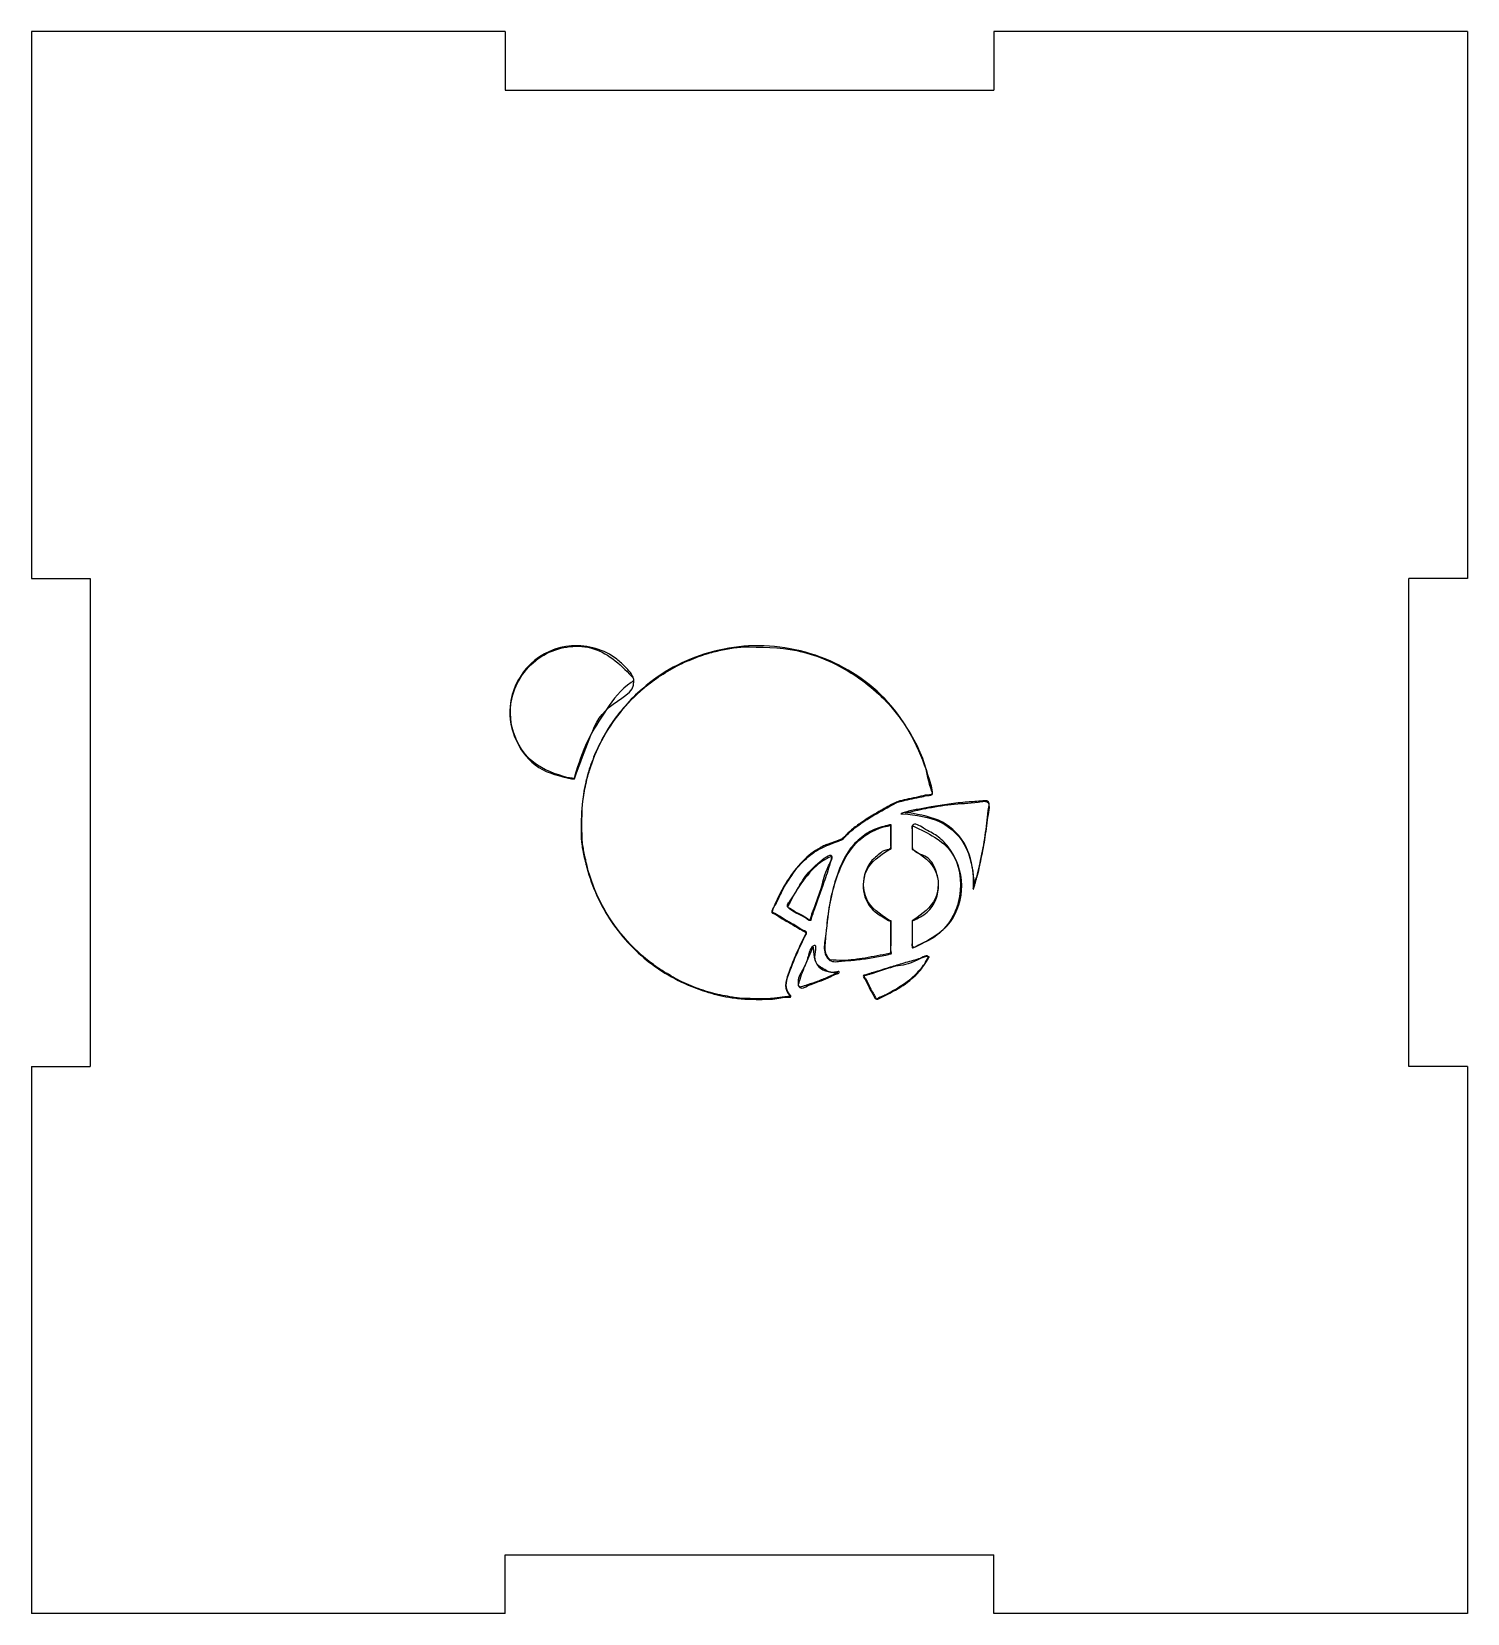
# Model space of a CAD drawing. Extents: x 0 to 147, y 0 to 162.
import ezdxf

# ---------------------------------------------------------------- set-up
doc = ezdxf.new("R2010")
doc.units = 0
doc.layers.add('Capa_1', color=7, linetype='CONTINUOUS')

msp = doc.modelspace()

# ---------------------------------------------------------------- linework, layer by layer
at = {"layer": 'Capa_1', "color": 7}
for p, q in [((0.128809, 162.128821), (0.128809, 106.12882)), ((48.628809, 162.128821), (0.128809, 162.128821)), ((48.628809, 162.128821), (48.628809, 156.128822)), ((98.628809, 162.128821), (98.628809, 156.128822)), ((147.128809, 162.128821), (98.628809, 162.128821)), ((147.128809, 162.128821), (147.128809, 106.12882)), ((48.628809, 156.128822), (98.628809, 156.128822)), ((0.128809, 106.12882), (6.128808, 106.12882)), ((6.128808, 106.12882), (6.128808, 56.128816)), ((141.128809, 56.128816), (141.128809, 106.12882)), ((147.128809, 106.12882), (141.128809, 106.12882)), ((72.697617, 99.089162), (72.746215, 99.08919)), ((72.746215, 99.08919), (72.907223, 99.106124)), ((68.656448, 98.209617), (68.757145, 98.241818)), ((68.757145, 98.241818), (68.842376, 98.277745)), ((55.745911, 85.934813), (55.673436, 85.642402)), ((55.723389, 85.584434), (55.84085, 86.027523)), ((55.046084, 85.703644), (55.046084, 85.703616)), ((55.411759, 85.600803), (55.723389, 85.584434)), ((55.673436, 85.642402), (55.467837, 85.659618)), ((88.281843, 82.949917), (88.768225, 83.207163)), ((88.768225, 83.207163), (89.347317, 83.347427)), ((87.010742, 82.329903), (86.953903, 82.298323)), ((89.146515, 82.052197), (89.22757, 82.045988)), ((89.22757, 82.045988), (89.146515, 82.024257)), ((89.578795, 82.111802), (89.821986, 82.176233)), ((89.932137, 82.10898), (89.578795, 82.111802)), ((83.132106, 79.439637), (82.423502, 79.18877)), ((83.338777, 79.672047), (83.132106, 79.439637)), ((88.133846, 80.897654), (87.972527, 80.879592)), ((88.018389, 80.825066), (88.079179, 80.837484)), ((88.079179, 80.837484), (88.079179, 79.64803)), ((88.119735, 78.420477), (88.12679, 79.659065)), ((88.12679, 79.659065), (88.133846, 80.897654)), ((90.274388, 79.604286), (90.281444, 78.372047)), ((90.321915, 79.595763), (90.321915, 80.76151)), ((90.321915, 80.76151), (90.423261, 80.743448)), ((87.903581, 78.344389), (88.119735, 78.420477)), ((90.281444, 78.372047), (90.484108, 78.297879)), ((56.870058, 77.204466), (56.859616, 77.318709)), ((96.640814, 75.233369), (96.640757, 75.233059)), ((96.544661, 74.410635), (96.545225, 74.410663)), ((96.570907, 74.315357), (96.570907, 74.315413)), ((78.687134, 71.798922), (78.687134, 71.798922)), ((79.431326, 69.838127), (79.0928, 69.161471)), ((79.370705, 69.876368), (79.431326, 69.838127)), ((79.901198, 71.102285), (79.901198, 71.102285)), ((87.869291, 71.080526), (88.07822, 71.014345)), ((88.119706, 71.065257), (87.906403, 71.140046)), ((88.07822, 71.014345), (88.07822, 69.377456)), ((88.126762, 69.371303), (88.119706, 71.065257)), ((90.463788, 71.176425), (90.267897, 71.100507)), ((90.267897, 71.100507), (90.267897, 69.699669)), ((90.321915, 71.045869), (90.57281, 71.145183)), ((90.321915, 69.712905), (90.321915, 71.045869)), ((90.321915, 69.713046), (90.321915, 69.712905)), ((79.934754, 67.906626), (80.148565, 68.365548)), ((80.148565, 68.365548), (80.165781, 67.920145)), ((88.07822, 69.377456), (88.07822, 67.740567)), ((90.686715, 68.417872), (90.686715, 68.417872)), ((81.874552, 67.05694), (81.875511, 67.057053)), ((83.053394, 66.938407), (83.053309, 66.938181)), ((88.07822, 67.740567), (87.936347, 67.707208)), ((65.281183, 65.623815), (65.281183, 65.623815)), ((82.241046, 65.76583), (82.631161, 65.751154)), ((82.631161, 65.751154), (82.424123, 65.646986)), ((78.748517, 64.30389), (78.748433, 64.303834)), ((79.675815, 64.459367), (79.675702, 64.459367)), ((85.963952, 64.228622), (85.963952, 64.228622)), ((73.001626, 63.110598), (73.002501, 63.110373)), ((75.757667, 63.03104), (75.757667, 63.031031)), ((86.890262, 63.112884), (86.890262, 63.113025)), ((0.128809, 56.128816), (0.128809, 0.128815)), ((0.128809, 56.128816), (6.128808, 56.128816)), ((147.128809, 56.128816), (141.128809, 56.128816)), ((147.128809, 56.128816), (147.128809, 0.128815)), ((48.628809, 6.128831), (98.628809, 6.128831)), ((48.628809, 0.128815), (48.628809, 6.128831)), ((98.628809, 0.128815), (98.628809, 6.128831)), ((48.628809, 0.128815), (0.128809, 0.128815)), ((147.128809, 0.128815), (98.628809, 0.128815))]:
    msp.add_line(p, q, dxfattribs=at)
for points, knots in [([(55.84085, 86.027523), (56.293818, 87.236487), (57.20186, 89.660042), (58.614512, 93.137357), (62.153, 94.541892), (61.61592, 96.343912), (60.928109, 97.041992), (59.223496, 98.717574), (55.432128, 99.808575), (50.770695, 97.746579), (48.685741, 93.460267), (49.46108, 89.385569), (51.858279, 86.41588), (54.22407, 85.873228), (55.411759, 85.600803)], [0, 0, 0, 0, 3.860712, 7.739386, 11.440597, 11.968452, 13.082541, 14.335298, 19.155261, 23.738326, 28.567748, 32.178053, 35.716391, 39.283526, 39.283526, 39.283526, 39.283526]), ([(55.046084, 85.703616), (53.787905, 86.09321), (51.304611, 86.86216), (49.10557, 90.327729), (49.011296, 94.769654), (52.113417, 98.797509), (57.709371, 99.715268), (60.441611, 97.336369), (61.763689, 95.887697), (61.746467, 95.612892), (60.449083, 94.83601), (58.995324, 92.703878), (56.871178, 89.543673), (56.118148, 87.128619), (55.745911, 85.934813)], [0, 0, 0, 0, 3.844024, 7.587026, 11.418754, 16.562558, 21.414982, 26.542864, 26.864663, 27.011717, 27.299971, 31.042444, 34.862109, 38.595942, 38.595942, 38.595942, 38.595942]), ([(89.347317, 83.347427), (89.65805, 83.420817), (90.289181, 83.56988), (91.211605, 83.744448), (91.828218, 83.897552), (92.376129, 83.927392), (92.351666, 84.47889), (91.585948, 87.354968), (89.080169, 93.136742), (82.08652, 98.280725), (74.99237, 99.629873), (69.522214, 98.663564), (65.798704, 97.193086), (62.934683, 95.188137), (60.903748, 93.139477), (59.432392, 91.27757), (58.320291, 89.332625), (57.443529, 87.344964), (56.838384, 85.322779), (56.507676, 83.439313), (56.397205, 81.678271), (56.376905, 80.226866), (56.412152, 79.061649), (56.577768, 78.228568), (56.693216, 77.638345), (56.785215, 77.215325), (56.863416, 76.953736), (56.917477, 76.75078), (57.46718, 74.625559), (59.203772, 70.764927), (63.500195, 66.282572), (67.571513, 64.234298), (70.31285, 63.466006), (71.579363, 63.205388), (72.465293, 63.107201), (72.947496, 63.053759)], [0, 0, 0, 0, 0.962391, 1.954717, 2.747934, 3.036207, 3.326516, 4.116372, 12.594901, 20.880479, 29.357092, 33.40333, 37.433185, 41.270896, 43.794071, 46.069012, 48.36925, 50.495465, 52.573977, 54.685992, 56.216987, 57.861535, 59.044302, 59.70105, 60.405786, 60.849831, 60.998378, 61.224718, 61.479861, 67.584854, 73.648395, 79.77018, 80.970871, 82.188912, 83.643714, 83.643714, 83.643714, 83.643714]), ([(68.842376, 98.277745), (69.024275, 98.335956), (69.455524, 98.473966), (70.136715, 98.647142), (70.881229, 98.824432), (71.618702, 98.948467), (72.223524, 99.054029), (72.582561, 99.080636), (72.697617, 99.089162)], [0, 0, 0, 0, 0.572841, 1.358107, 2.107848, 2.867839, 3.601513, 3.947497, 3.947497, 3.947497, 3.947497]), ([(72.907223, 99.106124), (74.785736, 99.104661), (78.570063, 99.101715), (83.886988, 96.853848), (86.886825, 94.40155), (88.168747, 92.919798), (88.227342, 92.85216), (88.312914, 92.759967), (88.466212, 92.577311), (88.695403, 92.287221), (89.441644, 91.317399), (90.488927, 89.638698), (91.734277, 87.032585), (91.891869, 85.250049), (92.36696, 84.111552), (92.156664, 83.936539), (91.664108, 83.950692), (90.909119, 83.742736), (89.959722, 83.555403), (89.200014, 83.402092), (88.622354, 83.192472), (88.094858, 82.920051), (87.610026, 82.653861), (87.241176, 82.450981), (87.101993, 82.373329), (87.030533, 82.339322), (87.010742, 82.329903)], [0, 0, 0, 0, 5.587564, 11.256331, 16.910263, 17.038063, 17.134493, 17.178692, 17.415395, 17.849455, 18.288071, 21.083797, 23.826049, 26.657778, 26.897141, 27.032103, 27.388036, 28.331629, 29.379652, 30.292102, 30.6506, 31.21931, 32.070203, 32.310681, 32.482326, 32.548068, 32.548068, 32.548068, 32.548068]), ([(56.859616, 77.318709), (56.832824, 77.433029), (56.753621, 77.770986), (56.656845, 78.310246), (56.517064, 78.987143), (56.481587, 79.825398), (56.457652, 80.77784), (56.471757, 81.532838), (56.491523, 81.955481), (56.497424, 82.084041), (56.47381, 82.230482), (56.490764, 82.501088), (56.524534, 82.932734), (56.595015, 83.584201), (56.729908, 84.381567), (56.907169, 85.242875), (57.058433, 85.839145), (57.160658, 86.169548), (57.201796, 86.309245), (57.536632, 87.47197), (58.440697, 89.616484), (60.308735, 92.445433), (61.910346, 94.127953), (62.83079, 94.898692), (62.928661, 94.980819), (63.547795, 95.503185), (64.788284, 96.378305), (66.662555, 97.451299), (68.010632, 97.963999), (68.656448, 98.209617)], [0, 0, 0, 0, 0.35219, 1.041155, 1.643919, 2.422198, 3.551163, 4.504949, 4.684451, 4.822203, 4.88905, 5.128203, 5.629936, 6.191439, 7.091942, 8.055217, 8.829191, 8.935818, 9.09276, 9.266062, 12.565867, 16.017714, 19.392064, 19.481626, 19.61933, 19.775356, 21.91171, 24.16273, 26.232826, 26.232826, 26.232826, 26.232826]), ([(55.467837, 85.659618), (55.423439, 85.663661), (55.32847, 85.672311), (55.18787, 85.68695), (55.091761, 85.698266), (55.046084, 85.703644)], [0, 0, 0, 0, 0.133745, 0.286085, 0.424061, 0.424061, 0.424061, 0.424061]), ([(75.757667, 63.031031), (76.065909, 63.049043), (76.666324, 63.084127), (77.213192, 63.297027), (77.883143, 63.191418), (77.873374, 63.372176), (77.82433, 63.428175), (77.696338, 63.579036), (77.50806, 63.840587), (77.383809, 64.249624), (77.392516, 64.927377), (77.803222, 65.986015), (78.348658, 67.479209), (78.989788, 68.738809), (79.323191, 69.527536), (79.497588, 69.771394), (79.452744, 69.973174), (79.033141, 70.074025), (78.52867, 70.483589), (77.715575, 70.918775), (76.918158, 71.377428), (76.398338, 71.735772), (75.78675, 71.989398), (76.493683, 72.946352), (76.82047, 73.920537), (77.783546, 75.501524), (78.905157, 77.093054), (80.797271, 78.542454), (82.286521, 79.04307), (83.154852, 79.380603), (83.259616, 79.471917), (83.630858, 79.917773), (84.56011, 80.713566), (86.218422, 81.81947), (87.544943, 82.546206), (88.281843, 82.949917)], [0, 0, 0, 0, 0.887544, 1.728825, 2.139307, 2.171191, 2.242569, 2.352938, 2.773102, 3.192663, 3.612642, 4.782176, 6.546924, 8.416964, 8.957744, 9.181239, 9.24449, 9.545382, 10.276077, 11.278493, 12.276876, 12.996938, 13.282789, 14.000614, 15.491953, 16.929125, 19.331678, 21.37848, 23.921452, 24.033879, 24.153809, 24.332325, 25.776473, 27.792059, 30.311108, 30.311108, 30.311108, 30.311108]), ([(96.570907, 74.315413), (96.594017, 74.387048), (96.665794, 74.609547), (96.775625, 75.005611), (97.044697, 75.96737), (97.39213, 77.517727), (97.80985, 79.650534), (97.982871, 81.524391), (98.252411, 82.690048), (98.07088, 83.415272), (97.088351, 83.272974), (95.872783, 83.246387), (94.065109, 83.008124), (92.377317, 82.782519), (90.895148, 82.477021), (89.852819, 82.286203), (89.293407, 82.100863), (89.146515, 82.052197)], [0, 0, 0, 0, 0.225797, 0.701325, 1.232736, 3.222131, 5.460074, 7.775273, 8.771565, 9.176277, 9.677246, 11.26165, 13.17356, 14.999743, 16.404725, 17.707624, 18.171562, 18.171562, 18.171562, 18.171562]), ([(89.821986, 82.176233), (90.522832, 82.329884), (92.099049, 82.675445), (94.6497, 83.060254), (96.604487, 83.120874), (97.833947, 83.342942), (98.179865, 83.078351), (97.943563, 81.893998), (97.833034, 80.142192), (97.343794, 77.63325), (96.970547, 75.953225), (96.716702, 75.056753), (96.676543, 74.885018), (96.646305, 74.79587), (96.644209, 74.765511), (96.642396, 74.759377), (96.618276, 74.746493), (96.656902, 74.895007), (96.626086, 74.998035), (96.635385, 75.14663), (96.640814, 75.233369)], [0, 0, 0, 0, 2.15495, 4.846522, 7.673518, 8.163133, 8.421738, 8.828173, 11.42807, 14.02175, 16.357579, 16.620203, 16.811407, 16.889809, 16.897653, 16.903757, 16.907765, 16.973058, 17.144146, 17.384059, 17.384059, 17.384059, 17.384059]), ([(86.953903, 82.298323), (86.926469, 82.280769), (86.835633, 82.222648), (86.655736, 82.115175), (86.053659, 81.75631), (85.165467, 81.201844), (84.116137, 80.452293), (83.578331, 79.91249), (83.338777, 79.672047)], [0, 0, 0, 0, 0.097704, 0.323506, 0.628591, 2.2004, 3.466317, 4.483085, 4.483085, 4.483085, 4.483085]), ([(89.146515, 82.024257), (89.144122, 82.021201), (89.127226, 81.999634), (89.245981, 82.025031), (89.292044, 82.022344), (89.322142, 82.020588)], [0, 0, 0, 0, 0.010398, 0.073385, 0.192128, 0.192128, 0.192128, 0.192128]), ([(89.322142, 82.020588), (90.673079, 81.877639), (93.312562, 81.598342), (96.270792, 78.673329), (96.587018, 75.626378), (96.532589, 74.478469), (96.503021, 74.283019), (96.556948, 74.308707), (96.570907, 74.315357)], [0, 0, 0, 0, 3.973893, 7.76426, 11.641314, 11.85312, 11.966343, 12.005884, 12.005884, 12.005884, 12.005884]), ([(96.640757, 75.233059), (96.480331, 76.434069), (96.165304, 78.792468), (93.481788, 81.540694), (91.130599, 81.917111), (89.932137, 82.10898)], [0, 0, 0, 0, 3.568616, 7.007612, 10.583049, 10.583049, 10.583049, 10.583049]), ([(90.686715, 68.417872), (92.011341, 69.122918), (94.523899, 70.460254), (95.792832, 74.823928), (94.665748, 78.021181), (92.834716, 79.859082), (91.709053, 80.32559), (90.515922, 81.167007), (90.233248, 80.70225), (90.312114, 80.266212), (90.290159, 79.881), (90.274388, 79.604286)], [0, 0, 0, 0, 4.335767, 8.224104, 12.419146, 14.015828, 15.586202, 16.768703, 16.834978, 17.166048, 18.010412, 18.010412, 18.010412, 18.010412]), ([(87.972527, 80.879592), (87.433355, 80.754889), (86.316712, 80.496628), (84.859583, 79.506291), (83.470931, 77.984547), (82.5089, 75.614295), (81.683033, 72.619037), (81.513348, 69.887017), (81.151669, 67.89755), (81.884703, 66.762314), (82.613688, 66.872154), (83.053394, 66.938407)], [0, 0, 0, 0, 1.648044, 3.413146, 5.184731, 7.757742, 10.983809, 14.454502, 16.049284, 16.841546, 18.045791, 18.045791, 18.045791, 18.045791]), ([(81.875511, 67.057053), (81.727254, 67.239692), (81.29848, 67.767902), (81.446207, 69.263844), (81.672399, 72.058942), (82.419861, 75.733319), (84.429545, 79.415889), (86.705973, 80.561829), (87.85275, 80.791024), (87.945062, 80.810037), (87.99831, 80.820951), (88.018389, 80.825066)], [0, 0, 0, 0, 0.687514, 1.988355, 4.196357, 9.30724, 13.067455, 16.356148, 16.475799, 16.577374, 16.638865, 16.638865, 16.638865, 16.638865]), ([(88.079179, 79.64803), (88.071686, 79.390598), (88.060889, 79.019628), (88.093621, 78.620978), (87.999824, 78.318118), (87.42586, 78.358866), (86.954338, 77.908464), (85.845929, 77.115655), (85.01544, 75.16218), (85.583263, 72.415189), (87.101849, 71.528585), (87.869291, 71.080526)], [0, 0, 0, 0, 0.772643, 1.113412, 1.194193, 1.686196, 2.42489, 3.152094, 5.749912, 8.25334, 10.81108, 10.81108, 10.81108, 10.81108]), ([(90.57281, 71.145183), (91.07565, 71.418083), (92.043961, 71.943602), (92.863546, 73.390182), (93.082449, 74.938408), (92.690281, 76.391267), (91.922142, 77.8323), (90.588325, 77.941622), (90.299335, 78.560441), (90.348945, 78.970468), (90.333116, 79.336637), (90.321915, 79.595763)], [0, 0, 0, 0, 1.685049, 3.244875, 4.782131, 6.250891, 7.747613, 9.364656, 9.443103, 9.767713, 10.553507, 10.553507, 10.553507, 10.553507]), ([(90.423261, 80.743448), (91.916835, 80.038692), (94.882136, 78.639489), (95.679603, 73.322481), (93.810631, 70.11857), (91.77316, 68.906427), (91.154534, 68.752819), (90.367947, 68.188433), (90.322004, 68.6031), (90.327268, 69.026825), (90.324053, 69.438916), (90.321915, 69.713046)], [0, 0, 0, 0, 4.680205, 9.291945, 14.15433, 15.042563, 16.027349, 16.629006, 16.743134, 17.151537, 17.96304, 17.96304, 17.96304, 17.96304]), ([(82.423502, 79.18877), (82.174998, 79.100225), (81.763929, 78.953756), (81.235662, 78.747078), (80.299708, 78.276596), (78.939321, 77.157998), (77.364068, 75.095279), (76.485159, 73.364247), (76.027691, 72.27096), (75.955036, 72.066821), (75.869602, 71.847433), (76.366605, 71.734536), (76.800087, 71.341251), (77.637182, 70.910042), (78.400676, 70.444845), (78.987174, 70.103682), (79.283447, 69.928085), (79.370705, 69.876368)], [0, 0, 0, 0, 0.791522, 1.309317, 1.700293, 3.93063, 6.506788, 9.431237, 9.770839, 10.016372, 10.115401, 10.399299, 11.113797, 12.104221, 13.100245, 13.829384, 14.133777, 14.133777, 14.133777, 14.133777]), ([(79.901198, 71.102285), (79.904202, 71.114855), (79.911443, 71.145147), (79.9215, 71.194859), (79.935069, 71.281353), (79.989146, 71.439609), (80.074653, 71.696685), (80.511003, 72.898065), (81.179659, 74.773378), (81.720861, 76.401566), (82.257081, 78.26967), (80.123407, 76.547219), (78.996616, 75.283447), (78.245387, 73.668174), (77.397399, 72.602436), (77.911831, 72.074767), (78.624218, 71.746842), (79.316184, 71.430268), (79.734446, 71.028753), (79.876987, 71.091609), (79.901198, 71.102285)], [0, 0, 0, 0, 0.038771, 0.093429, 0.152144, 0.301095, 0.59323, 0.965501, 4.144668, 6.238574, 6.956391, 8.556971, 10.840925, 13.460392, 13.938704, 14.301181, 15.373221, 16.352373, 16.728992, 16.806051, 16.806051, 16.806051, 16.806051]), ([(87.906403, 71.140046), (86.988954, 71.739044), (85.209024, 72.901153), (85.207835, 76.580147), (86.98661, 77.744274), (87.903581, 78.344389)], [0, 0, 0, 0, 3.122063, 6.057076, 9.17997, 9.17997, 9.17997, 9.17997]), ([(90.484108, 78.297879), (91.355863, 77.702561), (93.061894, 76.537518), (93.038083, 72.973605), (91.338311, 71.786952), (90.463788, 71.176425)], [0, 0, 0, 0, 3.012977, 5.896421, 8.952035, 8.952035, 8.952035, 8.952035]), ([(71.884591, 63.234127), (71.211079, 63.356066), (69.851822, 63.602158), (67.890319, 64.259956), (66.472933, 64.902084), (65.635697, 65.367052), (65.363889, 65.514999), (65.247497, 65.603982), (65.212451, 65.656412), (65.166218, 65.678466), (65.024235, 65.73848), (64.735379, 65.920025), (64.294908, 66.208682), (62.826611, 67.247301), (60.63841, 69.295548), (58.312907, 72.751534), (57.298427, 75.430329), (56.936063, 76.914046), (56.893153, 77.086252), (56.875495, 77.176635), (56.870058, 77.204466)], [0, 0, 0, 0, 2.051139, 4.13954, 6.186793, 6.711148, 7.010394, 7.117218, 7.144536, 7.196927, 7.26535, 7.611177, 8.210959, 8.850198, 13.002426, 17.113549, 21.249145, 21.505115, 21.696301, 21.781364, 21.781364, 21.781364, 21.781364]), ([(78.687134, 71.798922), (78.485552, 71.906804), (78.138837, 72.092356), (77.85189, 72.349765), (77.509454, 72.431786), (77.596593, 72.590506), (77.663091, 72.751168), (78.049667, 73.518548), (78.736195, 74.722669), (79.887247, 76.165717), (80.829198, 77.025191), (81.514799, 77.414263), (81.768974, 77.546873), (82.315984, 77.78714), (81.258735, 75.928074), (81.15295, 74.71004), (80.441837, 72.925726), (80.070823, 71.89897), (79.952845, 71.530679), (79.866384, 71.319626), (79.840584, 71.069178), (79.266004, 71.531585), (78.940683, 71.681827), (78.687134, 71.798922)], [0, 0, 0, 0, 0.662144, 1.138864, 1.326952, 1.405771, 1.606017, 1.884607, 3.939561, 5.794144, 7.386483, 7.745107, 8.123791, 8.306013, 9.283897, 11.487221, 13.894733, 14.410494, 14.816254, 15.024262, 15.142187, 15.432016, 16.455888, 16.455888, 16.455888, 16.455888]), ([(96.545225, 74.410663), (96.547456, 74.417162), (96.550919, 74.427248), (96.563707, 74.412352), (96.560539, 74.393565), (96.562449, 74.375344), (96.559113, 74.355768), (96.543921, 74.358373), (96.540379, 74.37374), (96.539015, 74.391177), (96.542717, 74.403935), (96.544661, 74.410635)], [0, 0, 0, 0, 0.014567, 0.022608, 0.045712, 0.069556, 0.083393, 0.091768, 0.106343, 0.124964, 0.145556, 0.145556, 0.145556, 0.145556]), ([(90.267897, 69.699669), (90.276782, 69.372404), (90.289242, 68.913395), (90.251917, 68.497695), (90.303314, 68.278879), (90.411778, 68.332327), (90.527231, 68.358395), (90.629331, 68.396471), (90.686715, 68.417872)], [0, 0, 0, 0, 0.94826, 1.329995, 1.406686, 1.476833, 1.616895, 1.796639, 1.796639, 1.796639, 1.796639]), ([(79.0928, 69.161471), (78.828274, 68.607478), (78.313911, 67.530259), (77.753145, 66.053612), (77.349734, 64.989772), (77.309786, 64.286963), (77.459218, 63.83281), (77.582307, 63.568605), (77.83259, 63.369907), (77.525871, 63.291241), (77.234583, 63.26652), (76.710104, 63.183732), (76.186272, 63.13051), (75.549793, 63.067564), (74.719421, 63.075909), (73.83692, 63.084738), (73.231324, 63.103487), (73.001626, 63.110598)], [0, 0, 0, 0, 1.839505, 3.576846, 4.752949, 5.215482, 5.670853, 6.116674, 6.237241, 6.358149, 6.793813, 7.318118, 7.865217, 8.398246, 9.228154, 10.356365, 11.045773, 11.045773, 11.045773, 11.045773]), ([(79.675702, 64.459367), (80.01758, 64.581581), (80.684037, 64.819827), (81.678722, 65.172265), (82.26461, 65.590234), (82.793765, 65.671432), (82.826172, 65.910554), (81.976033, 65.617814), (81.26794, 66.128125), (79.950487, 66.835795), (80.665753, 68.780941), (79.805263, 68.274906), (79.650796, 67.246869), (79.126261, 66.02412), (78.450839, 65.027274), (78.790342, 63.958493), (79.317342, 64.256594), (79.675815, 64.459367)], [0, 0, 0, 0, 1.094909, 2.134416, 3.087749, 3.394917, 3.455812, 3.708687, 5.121155, 6.421497, 7.819779, 7.967518, 9.133341, 10.652186, 12.088488, 12.528865, 13.465591, 13.465591, 13.465591, 13.465591]), ([(83.053309, 66.938181), (83.558377, 66.973421), (84.574068, 67.044289), (86.086651, 67.251794), (87.16475, 67.472648), (87.823118, 67.609036), (87.993705, 67.659676), (88.188444, 67.671765), (88.062292, 68.092158), (88.161511, 68.571442), (88.139569, 69.076505), (88.126762, 69.371303)], [0, 0, 0, 0, 1.519216, 3.05515, 4.56675, 4.844337, 5.04567, 5.127146, 5.359351, 5.967917, 6.821149, 6.821149, 6.821149, 6.821149]), ([(78.748433, 64.303834), (78.711757, 64.336241), (78.61493, 64.421799), (78.700536, 64.724808), (78.853334, 65.238857), (79.142506, 66.034244), (79.512639, 66.974669), (79.793805, 67.595435), (79.934754, 67.906626)], [0, 0, 0, 0, 0.138098, 0.364593, 0.826541, 1.832641, 2.850901, 3.874477, 3.874477, 3.874477, 3.874477]), ([(80.165781, 67.920145), (80.211564, 67.520764), (80.296334, 66.781301), (81.127095, 65.905689), (81.854699, 65.814337), (82.241046, 65.76583)], [0, 0, 0, 0, 1.182117, 2.18872, 3.328324, 3.328324, 3.328324, 3.328324]), ([(87.936347, 67.707208), (87.116005, 67.548128), (85.537158, 67.24196), (83.505827, 66.945915), (82.303607, 67.027738), (81.874552, 67.05694)], [0, 0, 0, 0, 2.509835, 4.830485, 6.11829, 6.11829, 6.11829, 6.11829]), ([(86.890262, 63.113025), (87.636769, 63.470251), (89.039373, 64.141438), (90.896432, 65.603555), (91.514907, 66.519192), (92.109034, 67.441983), (91.470708, 67.34226), (90.779557, 67.084901), (89.432031, 66.735277), (87.997856, 66.29454), (86.867038, 65.938582), (86.081256, 65.690068), (85.703492, 65.577452), (85.4662, 65.50964), (85.183281, 65.45438), (85.609079, 64.844808), (85.860265, 64.228006), (86.245138, 63.545354), (86.587454, 62.94718), (86.798532, 63.062688), (86.890262, 63.112884)], [0, 0, 0, 0, 2.515567, 4.726469, 6.554691, 6.811843, 7.049712, 7.933142, 9.506678, 10.957904, 12.516458, 13.033407, 13.448053, 13.670786, 13.826624, 14.155433, 15.201295, 16.258167, 16.614057, 16.887586, 16.887586, 16.887586, 16.887586]), ([(85.963952, 64.228622), (85.859646, 64.489082), (85.722682, 64.83109), (85.275954, 65.398862), (85.499703, 65.449409), (85.668635, 65.48933), (85.927967, 65.567655), (86.909893, 65.871729), (88.728854, 66.567117), (90.061837, 66.512425), (91.95978, 67.691654), (91.907346, 67.293116), (91.878499, 67.231881), (91.649996, 66.727333), (90.957297, 65.816722), (89.584965, 64.644451), (88.335456, 63.903101), (87.371795, 63.394729), (86.987222, 63.283946), (86.631981, 63.004766), (86.477463, 63.315544), (86.261874, 63.66132), (86.078124, 64.011215), (85.963952, 64.228622)], [0, 0, 0, 0, 1.005015, 1.319676, 1.42981, 1.585857, 1.871363, 2.224798, 4.706555, 7.069583, 8.138166, 8.169529, 8.241881, 8.340597, 9.832138, 11.612798, 13.717081, 14.239976, 14.789242, 15.075462, 15.231301, 15.671611, 16.394138, 16.394138, 16.394138, 16.394138]), ([(65.281183, 65.623815), (65.331838, 65.591859), (65.433147, 65.527947), (65.751546, 65.327079), (65.469328, 65.505121), (65.281183, 65.623815)], [0, 0, 0, 0, 0.196789, 0.393577, 0.787154, 0.787154, 0.787154, 0.787154]), ([(82.424123, 65.646986), (82.115993, 65.501973), (81.453085, 65.189995), (80.413055, 64.788163), (79.560578, 64.479869), (79.039843, 64.333104), (78.845266, 64.262371), (78.773655, 64.293103), (78.748517, 64.30389)], [0, 0, 0, 0, 1.020765, 2.196067, 3.353432, 3.708824, 3.856762, 3.936782, 3.936782, 3.936782, 3.936782]), ([(73.002501, 63.110373), (72.965262, 63.110053), (72.807613, 63.108698), (72.433057, 63.143994), (72.099433, 63.19882), (71.884591, 63.234127)], [0, 0, 0, 0, 0.111696, 0.472861, 1.126102, 1.126102, 1.126102, 1.126102]), ([(72.947496, 63.053759), (73.206182, 63.043113), (73.863774, 63.016049), (74.801013, 63.009538), (75.478908, 63.024774), (75.757667, 63.03104)], [0, 0, 0, 0, 0.776692, 1.974392, 2.810874, 2.810874, 2.810874, 2.810874])]:
    msp.add_open_spline(points, degree=3, knots=knots, dxfattribs=at)

doc.saveas('drawing.dxf')
